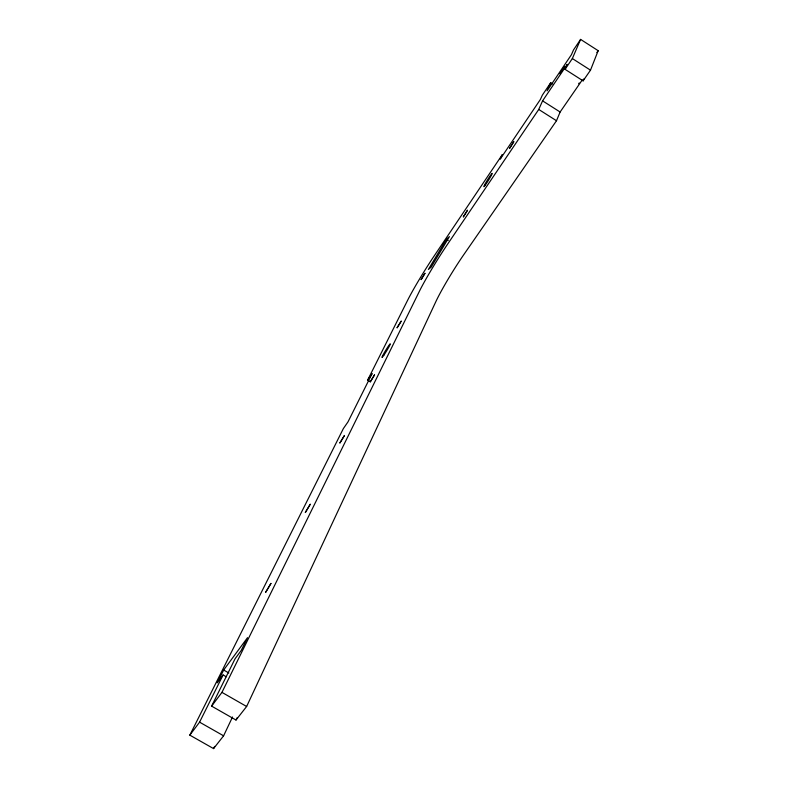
<?xml version="1.0" encoding="UTF-8"?>
<svg xmlns="http://www.w3.org/2000/svg" width="788" height="788" viewBox="0 0 788 788"><rect width="100%" height="100%" fill="white"/><g stroke="black" fill="none" stroke-linecap="round" stroke-linejoin="round"><path stroke-width="1.18" d="M582.332 79.844L560.12 112.014L556.505 120.731L463.561 254.987A39.695 3.26 -58.4 0 0 435.971 301.38L246.634 706.491L235.996 720.035L211.617 706.127L221.95 692.376L419.433 291.225A39.755 2.659 -58.4 0 1 447.151 244.832L538.736 109.453L542.577 100.864L567.222 64.38L565.065 69.334L583.1 80.859L590.498 70.171L598.171 50.688L580.598 39.4L573.487 49.969L571.428 54.697L547.069 90.847L550.704 82.72L552.713 84.001M583.1 80.859L583.908 78.849M565.065 69.334L572.354 58.548L580.598 39.4M235.996 720.035L237.04 717.809M369.611 381.372L367.602 380.171L372.123 373.571L347.991 421.895L343.361 428.583L189.829 735.145L213.558 748.6L223.595 735.815L232.529 716.991M213.558 748.6L214.622 746.384M211.617 706.127L235.051 658.807L241.158 650.543L247.521 637.659L223.674 670.017L217.252 682.861L223.093 674.961L226.245 676.774M189.829 735.145L199.581 722.163L223.093 674.961M367.602 380.171L407.711 300.09A37.174 2.334 -58.5 0 1 433.755 256.563L502.311 154.655L500.213 159.117L540.42 99.406L542.341 95.161L550.704 82.72M446.343 239.385L428.337 269.486L431.154 267.142L449.406 236.617L446.343 239.385L448.234 240.547M596.861 52.599L598.171 50.688M578.648 83.764L579.21 82.976M199.581 722.163L223.595 735.815M221.95 692.376L246.634 706.491M223.674 670.017L228.825 672.972M538.736 109.453L556.505 120.731M542.577 100.864L560.12 112.014M572.354 58.548L590.498 70.171M310.226 504.281L305.36 512.456L310.226 504.281M467.442 210.297L463.364 216.858L467.442 210.297M270.944 583.435L265.674 592.29L270.944 583.435M424.939 273.318L421.137 279.553L424.939 273.318M401.181 321.189L397.103 327.749L401.181 321.189M374.536 374.871L370.281 381.865L374.536 374.871M564.553 66.448L559.963 73.688L564.553 66.448M344.454 435.488L339.914 442.935L344.454 435.488M513.786 141.712L509.491 148.499L513.786 141.712M383.953 355.063A8.018 0.542 -58.7 0 0 390.346 343.864A8.018 0.542 -58.7 0 0 384.18 352.896A8.018 0.542 -58.7 0 0 383.953 355.063M485.398 184.963A7.919 0.522 -58.1 0 0 492.175 173.616A7.919 0.522 -58.1 0 0 486.462 181.604A7.919 0.522 -58.1 0 0 485.398 184.963"/></g></svg>
